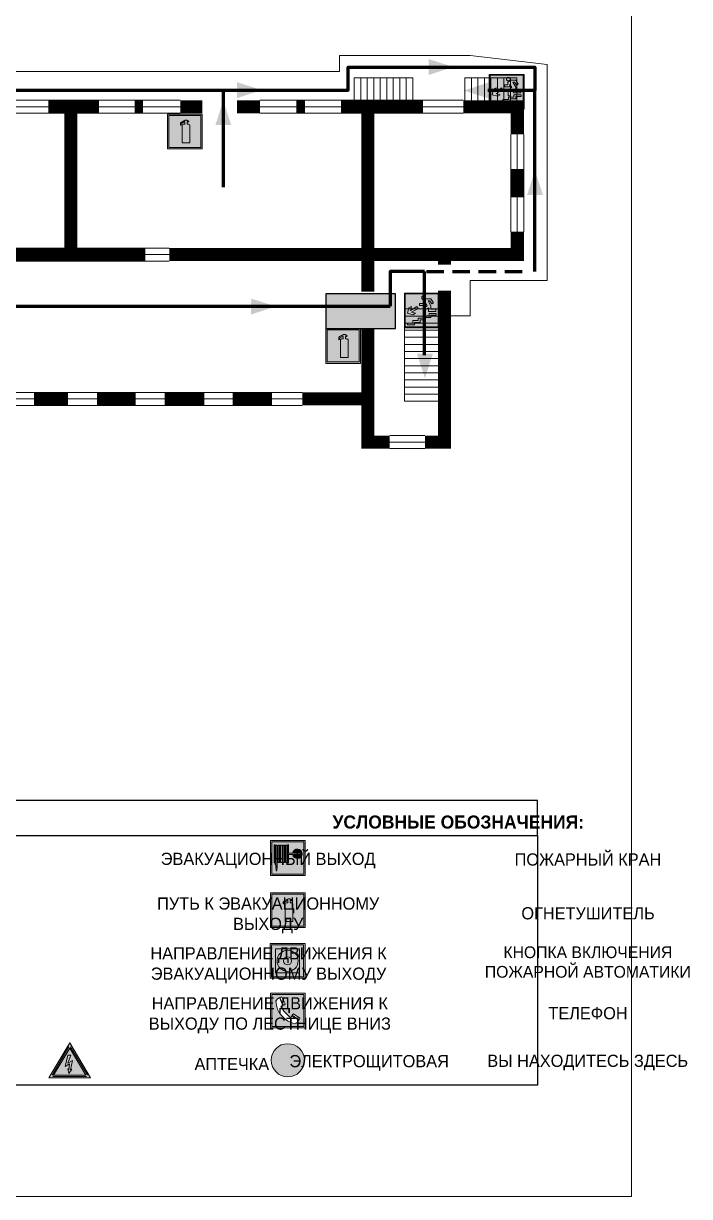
# Model space of a CAD drawing. Header units: millimetres. Extents: x 13810 to 67229, y 12374 to 21950.
# Drawn here: x 33847.7 to 34000.7, y 14545.9 to 14815.5 of the extents above; entities that cross this region are included whole.
import ezdxf

# ---------------------------------------------------------------- set-up
doc = ezdxf.new("R2010")
doc.units = ezdxf.units.MM
doc.linetypes.add('{ Wide Dash }', pattern=[12, 4, -2, 4, -2])
doc.layers.add('План_Штампы', color=7, linetype='Continuous')
doc.styles.add('обычный', font='arial.ttf')

# ---------------------------------------------------------------- blocks, each defined once
blk = doc.blocks.new('A$C3E6D3DDE')
at = {"lineweight": 5}
h = blk.add_hatch(color=40, dxfattribs=at)
h.paths.add_polyline_path([(24.1, 1.45), (16.46, -11.35), (31.74, -11.35)])
h.paths.add_polyline_path([(24.09, -0.46), (30.03, -10.41), (18.14, -10.41)], flags=16)
h.paths.add_polyline_path([(24.54, -3.08), (23.41, -6.02), (25.13, -5.01), (24.33, -8.5), (24.82, -8.27), (23.79, -9.86), (23.4, -8.04), (23.8, -8.43), (24.04, -6.29), (22.39, -7.25), (23.44, -3.08)], flags=0)
h = blk.add_hatch(color=256, dxfattribs=at)
h.paths.add_polyline_path([(24.37, 0.03, 0.567511), (23.82, 0.03), (17.59, -10.4, 0.582454), (17.86, -10.88), (30.32, -10.88, 0.582149), (30.6, -10.4)])
h.paths.add_polyline_path([(24.09, -0.46), (18.14, -10.41), (30.03, -10.41)], flags=16)
h.paths.add_polyline_path([(24.54, -3.08), (23.41, -6.02), (25.13, -5.01), (24.33, -8.5), (24.82, -8.27), (23.79, -9.86), (23.4, -8.04), (23.8, -8.43), (24.04, -6.29), (22.39, -7.25), (23.44, -3.08)], flags=0)
h = blk.add_hatch(color=40, dxfattribs=at)
h.paths.add_polyline_path([(24.09, -0.46), (18.14, -10.41), (30.03, -10.41)])
h.paths.add_polyline_path([(24.82, -8.27), (23.79, -9.86), (23.4, -8.04), (23.8, -8.43), (24.04, -6.29), (22.39, -7.25), (23.44, -3.08), (24.54, -3.08), (23.41, -6.02), (25.13, -5.01), (24.33, -8.5)], flags=16)
at = {"color": 40, "lineweight": 5}
for p, q in [((16.46, -11.35), (24.1, 1.45)), ((24.1, 1.45), (31.74, -11.35))]:
    blk.add_line(p, q, dxfattribs=at)
at = {"lineweight": 5}
for p, q in [((17.59, -10.4), (23.82, 0.03)), ((24.37, 0.03), (30.6, -10.4)), ((18.14, -10.41), (24.09, -0.46)), ((23.44, -3.08), (22.39, -7.25)), ((23.41, -6.02), (24.54, -3.08)), ((24.54, -3.08), (23.44, -3.08)), ((24.09, -0.46), (30.03, -10.41)), ((22.39, -7.25), (24.04, -6.29)), ((23.8, -8.43), (23.4, -8.04)), ((23.4, -8.04), (23.79, -9.86)), ((25.13, -5.01), (23.41, -6.02)), ((23.79, -9.86), (24.82, -8.27)), ((24.04, -6.29), (23.8, -8.43)), ((24.33, -8.5), (25.13, -5.01)), ((24.82, -8.27), (24.33, -8.5)), ((17.86, -10.88), (30.32, -10.88)), ((18.14, -10.41), (30.03, -10.41))]:
    blk.add_line(p, q, dxfattribs=at)
at = {"color": 50, "lineweight": 5}
blk.add_line((31.74, -11.35), (16.46, -11.35), dxfattribs=at)
blk = doc.blocks.new('A$C37112FD5')
at = {"true_color": 0xf5f5ff}
h = blk.add_hatch(color=7, dxfattribs=at)
h.dxf.hatch_style = 1
h.paths.add_polyline_path([(12.8, -7.4), (0, -7.4), (0, -20.2), (12.8, -20.2)])
h.paths.add_polyline_path([(12.29, -7.91), (12.29, -19.69), (0.51, -19.69), (0.51, -7.91)], flags=16)
h.paths.add_polyline_path([(4.98, -9.04, -0.42597), (5.17, -9.22), (5.17, -12.25), (5.17, -15.29, -0.432244), (4.98, -15.47), (4.83, -15.47, -0.42597), (4.64, -15.29), (4.64, -12.25), (4.64, -9.22, -0.432244), (4.83, -9.04)], flags=0)
h.paths.add_polyline_path([(4.28, -9.22), (4.28, -12.25), (4.28, -15.29, -0.432244), (4.09, -15.47), (3.94, -15.47, -0.42597), (3.75, -15.29), (3.75, -12.25), (3.75, -9.22, -0.432244), (3.94, -9.04), (4.09, -9.04, -0.42597)], flags=0)
h.paths.add_polyline_path([(5.72, -9.04), (5.87, -9.04, -0.42597), (6.06, -9.22), (6.06, -12.25), (6.06, -15.29, -0.432244), (5.87, -15.47), (5.72, -15.47, -0.42597), (5.53, -15.29), (5.53, -12.25), (5.53, -9.22, -0.432244)], flags=0)
h.paths.add_polyline_path([(6.42, -8.9), (6.5, -8.9, -0.42597), (6.69, -9.08), (6.69, -12.03), (8.21, -12.03, -15.824349), (8.21, -12.47), (6.69, -12.47), (6.69, -15.42, -0.432244), (6.5, -15.6), (6.42, -15.6)], flags=0)
h.paths.add_polyline_path([(3.39, -9.22), (3.39, -12.25), (3.39, -15.29, -0.432244), (3.2, -15.47), (3.05, -15.47, -0.42597), (2.85, -15.29), (2.85, -12.25), (2.85, -9.22, -0.432244), (3.05, -9.04), (3.2, -9.04, -0.42597)], flags=0)
h.paths.add_polyline_path([(2.5, -9.22), (2.5, -16.71), (1.96, -16.71), (1.96, -9.22, -0.432244), (2.15, -9.04), (2.31, -9.04, -0.42597)], flags=0)
h.paths.add_polyline_path([(1.61, -8.9), (1.61, -15.6), (1.57, -15.6, -0.42597), (1.37, -15.42), (1.37, -12.03), (1.37, -9.09, -0.432244), (1.57, -8.9)], flags=0)
h.paths.add_polyline_path([(9.76, -10.81), (9.76, -12.03), (8.49, -12.03, -0.336371)], flags=0)
h.paths.add_polyline_path([(8.49, -12.47), (9.76, -12.47), (9.76, -13.7, -0.336371)], flags=0)
h.paths.add_polyline_path([(10.11, -10.81, -0.336371), (11.38, -12.03), (10.11, -12.03)], flags=0)
h.paths.add_polyline_path([(10.11, -12.47), (11.38, -12.47, -0.336371), (10.11, -13.7)], flags=0)
h.paths.add_polyline_path([(2.5, -16.84), (2.5, -17.05), (1.97, -17.05), (1.97, -16.84)], flags=0)
h.paths.add_polyline_path([(2.5, -17.24, -0.033778), (2.24, -18.6, -0.033778), (1.97, -17.24)], flags=0)
h = blk.add_hatch(color=242)
h.dxf.hatch_style = 1
h.paths.add_polyline_path([(12.29, -7.91), (0.51, -7.91), (0.51, -19.69), (12.29, -19.69)])
h.paths.add_polyline_path([(6.42, -15.6), (6.42, -8.9), (6.5, -8.9, -0.42597), (6.69, -9.08), (6.69, -12.03), (8.21, -12.03, -15.824349), (8.21, -12.47), (6.69, -12.47), (6.69, -15.42, -0.432244), (6.5, -15.6)], flags=16)
h.paths.add_polyline_path([(5.87, -15.47), (5.72, -15.47, -0.42597), (5.53, -15.29), (5.53, -12.25), (5.53, -9.22, -0.432244), (5.72, -9.04), (5.87, -9.04, -0.42597), (6.06, -9.22), (6.06, -12.25), (6.06, -15.29, -0.432244)], flags=16)
h.paths.add_polyline_path([(4.98, -15.47), (4.83, -15.47, -0.42597), (4.64, -15.29), (4.64, -12.25), (4.64, -9.22, -0.432244), (4.83, -9.04), (4.98, -9.04, -0.42597), (5.17, -9.22), (5.17, -12.25), (5.17, -15.29, -0.432244)], flags=16)
h.paths.add_polyline_path([(4.09, -15.47), (3.94, -15.47, -0.42597), (3.75, -15.29), (3.75, -12.25), (3.75, -9.22, -0.432244), (3.94, -9.04), (4.09, -9.04, -0.42597), (4.28, -9.22), (4.28, -12.25), (4.28, -15.29, -0.432244)], flags=16)
h.paths.add_polyline_path([(3.2, -15.47), (3.05, -15.47, -0.42597), (2.85, -15.29), (2.85, -12.25), (2.85, -9.22, -0.432244), (3.05, -9.04), (3.2, -9.04, -0.42597), (3.39, -9.22), (3.39, -12.25), (3.39, -15.29, -0.432244)], flags=16)
h.paths.add_polyline_path([(2.5, -17.05), (1.97, -17.05), (1.97, -16.84), (2.5, -16.84)], flags=16)
h.paths.add_polyline_path([(2.5, -17.24, -0.033778), (2.24, -18.6, -0.033778), (1.97, -17.24)], flags=16)
h.paths.add_polyline_path([(2.5, -16.71), (1.96, -16.71), (1.96, -9.22, -0.432244), (2.15, -9.04), (2.31, -9.04, -0.42597), (2.5, -9.22)], flags=16)
h.paths.add_polyline_path([(1.61, -15.6), (1.57, -15.6, -0.42597), (1.37, -15.42), (1.37, -12.03), (1.37, -9.09, -0.432244), (1.57, -8.9), (1.61, -8.9)], flags=16)
h.paths.add_polyline_path([(8.49, -12.47), (9.76, -12.47), (9.76, -13.7, -0.336371)], flags=0)
h.paths.add_polyline_path([(10.11, -13.7), (10.11, -12.47), (11.38, -12.47, -0.336371)], flags=0)
h.paths.add_polyline_path([(8.49, -12.03, -0.336371), (9.76, -10.81), (9.76, -12.03)], flags=0)
h.paths.add_polyline_path([(10.11, -12.03), (10.11, -10.81, -0.336371), (11.38, -12.03)], flags=0)
h = blk.add_hatch(color=7, dxfattribs=at)
h.dxf.hatch_style = 1
h.paths.add_polyline_path([(1.61, -8.9), (1.57, -8.9, 0.432244), (1.37, -9.09), (1.37, -12.03), (1.37, -15.42, 0.42597), (1.57, -15.6), (1.61, -15.6)])
h.paths.add_polyline_path([(2.5, -9.22, 0.42597), (2.31, -9.04), (2.15, -9.04, 0.432244), (1.96, -9.22), (1.96, -16.71), (2.5, -16.71)])
h.paths.add_polyline_path([(2.5, -16.84), (1.97, -16.84), (1.97, -17.05), (2.5, -17.05)])
h.paths.add_polyline_path([(2.5, -17.24), (1.97, -17.24, 0.033778), (2.24, -18.6, 0.033778)])
h.paths.add_polyline_path([(3.39, -12.25), (3.39, -9.22, 0.42597), (3.2, -9.04), (3.05, -9.04, 0.432244), (2.85, -9.22), (2.85, -12.25), (2.85, -15.29, 0.42597), (3.05, -15.47), (3.2, -15.47, 0.432244), (3.39, -15.29)])
h.paths.add_polyline_path([(4.28, -12.25), (4.28, -9.22, 0.42597), (4.09, -9.04), (3.94, -9.04, 0.432244), (3.75, -9.22), (3.75, -12.25), (3.75, -15.29, 0.42597), (3.94, -15.47), (4.09, -15.47, 0.432244), (4.28, -15.29)])
h.paths.add_polyline_path([(5.17, -12.25), (5.17, -9.22, 0.42597), (4.98, -9.04), (4.83, -9.04, 0.432244), (4.64, -9.22), (4.64, -12.25), (4.64, -15.29, 0.42597), (4.83, -15.47), (4.98, -15.47, 0.432244), (5.17, -15.29)])
h.paths.add_polyline_path([(6.06, -12.25), (6.06, -9.22, 0.42597), (5.87, -9.04), (5.72, -9.04, 0.432244), (5.53, -9.22), (5.53, -12.25), (5.53, -15.29, 0.42597), (5.72, -15.47), (5.87, -15.47, 0.432244), (6.06, -15.29)])
h.paths.add_polyline_path([(6.69, -12.47), (8.21, -12.47, 15.824349), (8.21, -12.03), (6.69, -12.03), (6.69, -9.08, 0.42597), (6.5, -8.9), (6.42, -8.9), (6.42, -15.6), (6.5, -15.6, 0.432244), (6.69, -15.42)])
h.paths.add_polyline_path([(8.49, -12.47), (9.76, -12.47), (9.76, -13.7, -0.336371)], flags=16)
h.paths.add_polyline_path([(8.49, -12.03, -0.336371), (9.76, -10.81), (9.76, -12.03)], flags=16)
h.paths.add_polyline_path([(10.11, -12.47), (11.38, -12.47, -0.336371), (10.11, -13.7)], flags=16)
h.paths.add_polyline_path([(10.11, -12.03), (10.11, -10.81, -0.336371), (11.38, -12.03)], flags=16)
h = blk.add_hatch(color=242)
h.dxf.hatch_style = 1
h.paths.add_polyline_path([(9.76, -10.81, 0.336371), (8.49, -12.03), (9.76, -12.03)])
h.paths.add_polyline_path([(10.11, -10.81), (10.11, -12.03), (11.38, -12.03, 0.336371)])
h.paths.add_polyline_path([(11.38, -12.47), (10.11, -12.47), (10.11, -13.7, 0.336371)])
h.paths.add_polyline_path([(9.76, -12.47), (8.49, -12.47, 0.336371), (9.76, -13.7)])
at = {"color": 242, "lineweight": 5}
for p, q in [((0, -20.2), (0, -7.4)), ((0, -7.4), (12.8, -7.4)), ((12.8, -20.2), (12.8, -7.4)), ((1.37, -12.03), (1.37, -9.08)), ((1.37, -12.03), (1.37, -15.42)), ((1.57, -8.9), (1.61, -8.9)), ((1.61, -8.9), (1.61, -15.6)), ((1.96, -16.71), (1.96, -9.22)), ((2.15, -9.04), (2.31, -9.04)), ((2.5, -16.71), (2.5, -9.22)), ((2.85, -12.25), (2.85, -9.22)), ((2.85, -12.25), (2.85, -15.29)), ((3.05, -9.04), (3.2, -9.04)), ((3.39, -12.25), (3.39, -9.22)), ((3.39, -12.25), (3.39, -15.29)), ((3.75, -12.25), (3.75, -9.22)), ((3.75, -12.25), (3.75, -15.29)), ((3.94, -9.04), (4.09, -9.04)), ((4.28, -12.25), (4.28, -9.22)), ((4.28, -12.25), (4.28, -15.29)), ((4.64, -12.25), (4.64, -9.22)), ((4.64, -12.25), (4.64, -15.29)), ((4.83, -9.04), (4.98, -9.04)), ((5.17, -12.25), (5.17, -9.22)), ((5.17, -12.25), (5.17, -15.29)), ((5.53, -12.25), (5.53, -9.22)), ((5.53, -12.25), (5.53, -15.29)), ((5.72, -9.04), (5.87, -9.04)), ((6.06, -12.25), (6.06, -9.22)), ((6.06, -12.25), (6.06, -15.29)), ((6.42, -8.9), (6.42, -15.6)), ((6.5, -8.9), (6.42, -8.9)), ((6.69, -12.03), (6.69, -9.08)), ((8.21, -12.03), (6.69, -12.03)), ((8.21, -12.47), (6.69, -12.47)), ((6.69, -12.47), (6.69, -15.42)), ((9.76, -12.03), (8.49, -12.03)), ((9.76, -12.47), (8.49, -12.47)), ((9.76, -10.81), (9.76, -12.03)), ((9.76, -12.47), (9.76, -13.7)), ((10.11, -10.81), (10.11, -12.03)), ((11.38, -12.03), (10.11, -12.03)), ((11.38, -12.47), (10.11, -12.47)), ((10.11, -12.47), (10.11, -13.7)), ((1.57, -15.6), (1.61, -15.6)), ((1.96, -16.71), (2.5, -16.71)), ((1.97, -16.84), (2.5, -16.84)), ((1.97, -17.05), (1.97, -16.84)), ((2.5, -17.05), (1.97, -17.05)), ((1.97, -17.24), (2.5, -17.24)), ((2.5, -16.84), (2.5, -17.05)), ((3.05, -15.47), (3.2, -15.47)), ((3.94, -15.47), (4.09, -15.47)), ((4.83, -15.47), (4.98, -15.47)), ((5.72, -15.47), (5.87, -15.47)), ((6.42, -15.6), (6.5, -15.6)), ((0, -20.2), (12.8, -20.2))]:
    blk.add_line(p, q, dxfattribs=at)
blk.add_lwpolyline([(0.51, -7.91), (12.29, -7.91), (12.29, -19.69), (0.51, -19.69)], close=True, dxfattribs=at)
for centre, radius, start, end in [((1.56, -9.09), 0.182, 87.1027, 180.6071), ((2.15, -9.22), 0.182, 87.1027, 180.6071), ((2.32, -9.22), 0.182, 359.3929, 92.8973), ((3.04, -9.22), 0.182, 87.1027, 180.6071), ((3.21, -9.22), 0.182, 359.3929, 92.8973), ((3.93, -9.22), 0.182, 87.1027, 180.6071), ((4.1, -9.22), 0.182, 359.3929, 92.8973), ((4.82, -9.22), 0.182, 87.1027, 180.6071), ((4.99, -9.22), 0.182, 359.3929, 92.8973), ((5.71, -9.22), 0.182, 87.1027, 180.6071), ((5.88, -9.22), 0.182, 359.3929, 92.8973), ((6.51, -9.09), 0.182, 359.3929, 92.8973), ((9.93, -12.25), 1.74, 187.2319, 172.7681), ((9.93, -12.25), 1.46, 96.9927, 171.3585), ((9.93, -12.25), 1.46, 188.6415, 263.0073), ((9.93, -12.25), 1.46, 8.6415, 83.0073), ((9.93, -12.25), 1.46, 276.9927, 351.3585), ((1.56, -15.42), 0.182, 179.3929, 272.8973), ((12.17, -15.98), 10.27, 187.041, 194.7793), ((-7.7, -15.98), 10.27, 345.2207, 352.959), ((3.04, -15.29), 0.182, 179.3929, 272.8973), ((3.21, -15.29), 0.182, 267.1027, 0.6071), ((3.93, -15.29), 0.182, 179.3929, 272.8973), ((4.1, -15.29), 0.182, 267.1027, 0.6071), ((4.82, -15.29), 0.182, 179.3929, 272.8973), ((4.99, -15.29), 0.182, 267.1027, 0.6071), ((5.71, -15.29), 0.182, 179.3929, 272.8973), ((5.88, -15.29), 0.182, 267.1027, 0.6071), ((6.51, -15.42), 0.182, 267.1027, 0.6071)]:
    blk.add_arc(centre, radius, start, end, dxfattribs=at)
blk = doc.blocks.new('A$C7B8C2D5B')
at = {"lineweight": 0}
h = blk.add_hatch(color=5, dxfattribs=at)
h.dxf.hatch_style = 1
h.paths.add_polyline_path([(1.4, -3.02, 1), (-2.11, -3.02, 1)])
at = {"color": 5, "lineweight": 0}
blk.add_circle((-0.36, -3.02), 1.75, dxfattribs=at)
blk = doc.blocks.new('A$C456E1F9C')
at = {"lineweight": 5}
h = blk.add_hatch(color=242, dxfattribs=at)
h.paths.add_polyline_path([(0.51, -1.47), (0.51, -13.26), (12.29, -13.26), (12.29, -1.47)])
h.paths.add_polyline_path([(5.42, -4.95, -0.254479), (4.78, -5.4), (3.52, -2.53, -0.209735), (4.23, -2.4)], flags=16)
h.paths.add_polyline_path([(8.53, -8.6), (10.87, -10.17), (10.54, -10.76), (8.03, -9.13, -0.192251)], flags=16)
h.paths.add_polyline_path([(4.61, -5.49, 0.005518), (3.87, -5.72, 0.128647), (7.49, -10.01, 0.00809), (7.83, -9.33), (10.47, -10.97, -0.16736), (8.99, -12.25, -0.327862), (1.95, -3.95, -0.166952), (3.36, -2.62)], flags=16)
at = {"color": 242, "lineweight": 5}
for p, q in [((0, -13.77), (0, -0.97)), ((12.8, -0.97), (0, -0.97)), ((4.61, -5.49), (3.36, -2.62)), ((3.52, -2.53), (4.78, -5.4)), ((4.23, -2.4), (5.42, -4.95)), ((12.8, -13.77), (12.8, -0.97)), ((10.81, -10.12), (8.53, -8.6)), ((7.83, -9.33), (10.47, -10.97)), ((8.03, -9.13), (10.54, -10.76)), ((10.54, -10.76), (10.8, -10.3)), ((10.8, -10.3), (10.81, -10.12)), ((0, -13.77), (12.8, -13.77))]:
    blk.add_line(p, q, dxfattribs=at)
blk.add_lwpolyline([(0.51, -1.47), (12.29, -1.47), (12.29, -13.26), (0.51, -13.26)], close=True, dxfattribs=at)
for centre, radius, start, end in [((4.59, -5.34), 2.99, 114.2845, 152.1974), ((11.12, -3.31), 9.19, 183.9915, 256.6009), ((4.02, -3.27), 0.891, 76.3284, 123.7092), ((14.98, -39.1), 35.17, 107.1487, 108.4135), ((13.86, -0.94), 11.08, 205.5536, 234.8762), ((4.68, -4.59), 0.824, 276.9621, 334.0723), ((8.94, -9.5), 0.989, 114.4092, 157.9388), ((-13.31, 0.8), 23.44, 332.5487, 334.4027), ((7.87, -9.46), 3, 291.9291, 329.9329)]:
    blk.add_arc(centre, radius, start, end, dxfattribs=at)
blk = doc.blocks.new('A$C54414219')
at = {"true_color": 0xffffff}
h = blk.add_hatch(color=7, dxfattribs=at)
h.paths.add_polyline_path([(2.39, -9.45), (2.39, -18.3), (11.23, -18.3), (11.23, -9.45)], flags=0)
h.paths.add_polyline_path([(10.71, -13.87, -1), (2.92, -13.87, -1)], flags=0)
h.paths.add_polyline_path([(8.3, -13.87, -1), (5.33, -13.87, -1)], flags=0)
h.paths.add_polyline_path([(0.41, -7.47), (0.41, -20.27), (13.21, -20.27), (13.21, -7.47)])
h.paths.add_polyline_path([(0.92, -19.77), (12.71, -19.77), (12.71, -7.98), (0.92, -7.98)], flags=16)
h.paths.add_polyline_path([(11.23, -9.45), (11.23, -18.3), (2.39, -18.3), (2.39, -9.45)], flags=0)
at = {"lineweight": 5}
h = blk.add_hatch(color=242, dxfattribs=at)
h.paths.add_polyline_path([(12.71, -7.98), (0.92, -7.98), (0.92, -19.77), (12.71, -19.77)])
h.paths.add_polyline_path([(11.23, -18.3), (2.39, -18.3), (2.39, -9.45), (11.23, -9.45)], flags=16)
h.paths.add_polyline_path([(10.71, -13.87, -1), (2.92, -13.87, -1)], flags=0)
h.paths.add_polyline_path([(8.3, -13.87, -1), (5.33, -13.87, -1)], flags=0)
at = {"true_color": 0xffffff}
h = blk.add_hatch(color=7, dxfattribs=at)
h.paths.add_polyline_path([(2.39, -9.45), (2.39, -18.3), (11.23, -18.3), (11.23, -9.45)])
h.paths.add_polyline_path([(10.71, -13.87, -1), (2.92, -13.87, -1)], flags=16)
h.paths.add_polyline_path([(8.3, -13.87, -1), (5.33, -13.87, -1)], flags=0)
at = {"lineweight": 5}
h = blk.add_hatch(color=242, dxfattribs=at)
h.paths.add_polyline_path([(2.92, -13.87, 1), (10.71, -13.87, 1)])
h.paths.add_polyline_path([(8.3, -13.87, -1), (5.33, -13.87, -1)], flags=16)
at = {"color": 242, "lineweight": 5}
for p, q in [((0.41, -20.27), (0.41, -7.47)), ((0.41, -7.47), (13.21, -7.47)), ((0.41, -7.47), (13.21, -7.47)), ((13.21, -20.27), (13.21, -7.47)), ((0.41, -20.27), (13.21, -20.27))]:
    blk.add_line(p, q, dxfattribs=at)
for points in [[(0.92, -7.98), (12.71, -7.98), (12.71, -19.77), (0.92, -19.77)], [(2.39, -9.45), (11.23, -9.45), (11.23, -18.3), (2.39, -18.3)]]:
    blk.add_lwpolyline(points, close=True, dxfattribs=at)
for radius in [3.89, 1.49]:
    blk.add_circle((6.81, -13.87), radius, dxfattribs=at)
blk = doc.blocks.new('A$C3AD82952')
at = {"true_color": 0xf5f5ff}
h = blk.add_hatch(color=7, dxfattribs=at)
h.dxf.hatch_style = 1
h.paths.add_polyline_path([(8.21, 8.73, 0.414214), (7.89, 9.05), (7.22, 9.05), (7.22, 9.92), (7.59, 9.92, 1), (7.57, 10.36), (7.22, 10.36), (7.22, 10.6), (6.43, 10.6), (6.43, 10.36), (6.01, 10.36), (4.74, 9.59), (4.74, 8.69), (4.98, 8.73), (4.98, 9.26), (6.12, 9.91), (6.43, 9.91), (6.43, 9.05), (5.76, 9.05, 0.414214), (5.44, 8.73), (5.44, 2.2), (8.21, 2.2)], flags=0)
h.paths.add_polyline_path([(12.8, 12.8), (0, 12.8), (0, 0), (12.8, 0)])
h.paths.add_polyline_path([(0.51, 12.29), (12.29, 12.29), (12.29, 0.51), (0.51, 0.51)], flags=16)
h.paths.add_polyline_path([(4.74, 9.59), (6.01, 10.36), (6.43, 10.36), (6.43, 10.6), (7.22, 10.6), (7.22, 10.36), (7.59, 10.36, -0.94586), (7.59, 9.92), (7.22, 9.92), (7.22, 9.05), (7.89, 9.05, -0.414214), (8.21, 8.73), (8.21, 2.2), (5.44, 2.2), (5.44, 8.73, -0.414214), (5.76, 9.05), (6.43, 9.05), (6.43, 9.91), (6.12, 9.91), (4.98, 9.26), (4.98, 8.73), (4.74, 8.69)], flags=0)
h = blk.add_hatch(color=242)
h.dxf.hatch_style = 1
h.paths.add_polyline_path([(12.29, 12.29), (0.51, 12.29), (0.51, 0.51), (12.29, 0.51)])
h.paths.add_polyline_path([(4.74, 8.69), (4.74, 9.59), (6.01, 10.36), (6.43, 10.36), (6.43, 10.6), (7.22, 10.6), (7.22, 10.36), (7.59, 10.36, -0.94586), (7.59, 9.92), (7.22, 9.92), (7.22, 9.05), (7.89, 9.05, -0.414214), (8.21, 8.73), (8.21, 2.2), (5.44, 2.2), (5.44, 8.73, -0.414214), (5.76, 9.05), (6.43, 9.05), (6.43, 9.91), (6.12, 9.91), (4.98, 9.26), (4.98, 8.73)], flags=16)
h = blk.add_hatch(color=7, dxfattribs=at)
h.dxf.hatch_style = 1
h.paths.add_polyline_path([(8.21, 8.73, 0.414214), (7.89, 9.05), (7.22, 9.05), (7.22, 9.92), (7.59, 9.92, 1), (7.57, 10.36), (7.22, 10.36), (7.22, 10.6), (6.43, 10.6), (6.43, 10.36), (6.01, 10.36), (4.74, 9.59), (4.74, 8.69), (4.98, 8.73), (4.98, 9.26), (6.12, 9.91), (6.43, 9.91), (6.43, 9.05), (5.76, 9.05, 0.414214), (5.44, 8.73), (5.44, 2.2), (8.21, 2.2)])
at = {"color": 242, "lineweight": 5}
for p, q in [((0, 0), (0, 12.8)), ((0, 12.8), (12.8, 12.8)), ((6.01, 10.36), (4.74, 9.59)), ((4.74, 9.59), (4.74, 8.69)), ((4.74, 8.69), (4.98, 8.73)), ((4.98, 9.26), (6.12, 9.91)), ((4.98, 8.73), (4.98, 9.26)), ((5.44, 2.2), (5.44, 8.73)), ((5.76, 9.05), (6.43, 9.05)), ((6.01, 10.36), (6.43, 10.36)), ((6.12, 9.91), (6.43, 9.91)), ((7.22, 10.6), (6.43, 10.6)), ((6.43, 10.6), (6.43, 10.36)), ((6.43, 9.91), (6.43, 9.05)), ((7.22, 10.36), (7.22, 10.6)), ((7.59, 10.36), (7.22, 10.36)), ((7.22, 9.05), (7.22, 9.92)), ((7.59, 9.92), (7.22, 9.92)), ((7.89, 9.05), (7.22, 9.05)), ((8.21, 2.2), (8.21, 8.73)), ((12.8, 0), (12.8, 12.8)), ((0, 0), (12.8, 0)), ((5.44, 2.2), (8.21, 2.2))]:
    blk.add_line(p, q, dxfattribs=at)
blk.add_lwpolyline([(0.51, 12.29), (12.29, 12.29), (12.29, 0.51), (0.51, 0.51)], close=True, dxfattribs=at)
for centre, radius, start, end in [((5.76, 8.73), 0.32, 90, 180), ((7.58, 10.14), 0.223, 273.1875, 86.8125), ((7.89, 8.73), 0.32, 0, 90)]:
    blk.add_arc(centre, radius, start, end, dxfattribs=at)
blk = doc.blocks.new('вниз 3')
at = {"lineweight": 0, "true_color": 0xffffff}
h = blk.add_hatch(color=7, dxfattribs=at)
h.dxf.hatch_style = 1
h.paths.add_polyline_path([(40997.5, -4475.69), (40997.25, -4475.28), (40995.76, -4476.15), (40995.97, -4475.23), (40995.39, -4475.56), (40995.05, -4476.83), (40996.33, -4477.17), (40996.91, -4476.83), (40996, -4476.55)], flags=0)
h.paths.add_polyline_path([(40999.81, -4473.95), (41000.22, -4473.95), (41000.64, -4474.67), (41001.03, -4474.43), (41000.46, -4473.49), (41000.42, -4473.49), (40999.43, -4473.49), (40998.68, -4473.92), (40998.68, -4474.57), (40997.88, -4474.57), (40997.88, -4475), (40999.14, -4475), (40999.14, -4474.43), (40999.14, -4474.38), (40999.59, -4475.15), (40998.72, -4475.67), (40998.72, -4477.06), (40999.24, -4477.06), (40999.24, -4475.96), (40999.95, -4475.56), (40999.95, -4476.43), (41001.61, -4476.43), (41001.61, -4475.88), (41000.47, -4475.88), (41000.47, -4475.12)], flags=0)
h.paths.add_polyline_path([(40999.2, -4473.24, 1), (40998.35, -4473.24, 1)], flags=0)
h.paths.add_polyline_path([(41000.46, -4477.26), (41001.69, -4477.26), (41001.69, -4476.84), (41000.03, -4476.84), (41000.03, -4477.39), (40998.78, -4477.39), (40998.78, -4477.95), (40997.53, -4477.95), (40997.53, -4478.5), (40996.29, -4478.5), (40996.29, -4479.06), (40995.05, -4479.06), (40995.05, -4479.48), (40995.29, -4479.48), (40996.72, -4479.48), (40996.72, -4478.92), (40997.97, -4478.92), (40997.97, -4478.36), (40999.2, -4478.36), (40999.2, -4477.81), (41000.46, -4477.81)], flags=0)
h.paths.add_polyline_path([(41002.37, -4472.17), (40994.37, -4472.17), (40994.37, -4480.17), (41002.37, -4480.17)])
h.paths.add_polyline_path([(41002.16, -4479.96), (40994.57, -4479.96), (40994.57, -4472.37), (41002.16, -4472.37)], flags=16)
h.paths.add_polyline_path([(41001.61, -4475.88), (41001.61, -4476.43), (40999.95, -4476.43), (40999.95, -4475.56), (40999.24, -4475.96), (40999.24, -4477.06), (40998.72, -4477.06), (40998.72, -4475.67), (40999.59, -4475.15), (40999.14, -4474.38), (40999.14, -4474.43), (40999.14, -4475), (40997.88, -4475), (40997.88, -4474.57), (40998.68, -4474.57), (40998.68, -4473.92), (40999.43, -4473.49), (41000.42, -4473.49), (41000.46, -4473.49), (41001.03, -4474.43), (41000.64, -4474.67), (41000.22, -4473.95), (40999.81, -4473.95), (41000.47, -4475.12), (41000.47, -4475.88)], flags=0)
h.paths.add_polyline_path([(41001.69, -4476.84), (41001.69, -4477.26), (41000.46, -4477.26), (41000.46, -4477.81), (40999.2, -4477.81), (40999.2, -4478.36), (40997.97, -4478.36), (40997.97, -4478.92), (40996.72, -4478.92), (40996.72, -4479.48), (40995.05, -4479.48), (40995.05, -4479.06), (40996.29, -4479.06), (40996.29, -4478.5), (40997.53, -4478.5), (40997.53, -4477.95), (40998.78, -4477.95), (40998.78, -4477.39), (41000.03, -4477.39), (41000.03, -4476.84)], flags=0)
h.paths.add_polyline_path([(40998.35, -4473.24, -1), (40999.2, -4473.24, -1)], flags=0)
h.paths.add_polyline_path([(40997.5, -4475.69), (40996, -4476.55), (40996.91, -4476.83), (40996.33, -4477.17), (40995.05, -4476.83), (40995.39, -4475.56), (40995.97, -4475.23), (40995.76, -4476.15), (40997.25, -4475.28)], flags=0)
at = {"lineweight": 0}
h = blk.add_hatch(color=126, dxfattribs=at)
h.dxf.hatch_style = 1
h.paths.add_polyline_path([(41002.16, -4472.37), (40994.57, -4472.37), (40994.57, -4479.96), (41002.16, -4479.96)])
h.paths.add_polyline_path([(40995.97, -4475.23), (40995.76, -4476.15), (40997.25, -4475.28), (40997.5, -4475.69), (40996, -4476.55), (40996.91, -4476.83), (40996.33, -4477.17), (40995.05, -4476.83), (40995.39, -4475.56)], flags=16)
h.paths.add_polyline_path([(40997.88, -4474.57), (40998.68, -4474.57), (40998.68, -4473.92), (40999.43, -4473.49), (41000.42, -4473.49), (41000.46, -4473.49), (41001.03, -4474.43), (41000.64, -4474.67), (41000.22, -4473.95), (40999.81, -4473.95), (41000.47, -4475.12), (41000.47, -4475.88), (41001.61, -4475.88), (41001.61, -4476.43), (40999.95, -4476.43), (40999.95, -4475.56), (40999.24, -4475.96), (40999.24, -4477.06), (40998.72, -4477.06), (40998.72, -4475.67), (40999.59, -4475.15), (40999.14, -4474.38), (40999.14, -4474.43), (40999.14, -4475), (40997.88, -4475)], flags=16)
h.paths.add_polyline_path([(40998.35, -4473.24, -1), (40999.2, -4473.24, -1)], flags=16)
h.paths.add_polyline_path([(40997.53, -4477.95), (40998.78, -4477.95), (40998.78, -4477.39), (41000.03, -4477.39), (41000.03, -4476.84), (41001.69, -4476.84), (41001.69, -4477.26), (41000.46, -4477.26), (41000.46, -4477.81), (40999.2, -4477.81), (40999.2, -4478.36), (40997.97, -4478.36), (40997.97, -4478.92), (40996.72, -4478.92), (40996.72, -4479.48), (40995.05, -4479.48), (40995.05, -4479.06), (40996.29, -4479.06), (40996.29, -4478.5), (40997.53, -4478.5)], flags=16)
at = {"lineweight": 0, "true_color": 0xffffff}
h = blk.add_hatch(color=7, dxfattribs=at)
h.dxf.hatch_style = 1
h.paths.add_polyline_path([(40999.2, -4473.24, 1), (40998.35, -4473.24, 1)])
h.paths.add_polyline_path([(40999.81, -4473.95), (41000.22, -4473.95), (41000.64, -4474.67), (41001.03, -4474.43), (41000.46, -4473.49), (41000.42, -4473.49), (40999.43, -4473.49), (40998.68, -4473.92), (40998.68, -4474.57), (40997.88, -4474.57), (40997.88, -4475), (40999.14, -4475), (40999.14, -4474.43), (40999.14, -4474.38), (40999.59, -4475.15), (40998.72, -4475.67), (40998.72, -4477.06), (40999.24, -4477.06), (40999.24, -4475.96), (40999.95, -4475.56), (40999.95, -4476.43), (41001.61, -4476.43), (41001.61, -4475.88), (41000.47, -4475.88), (41000.47, -4475.12)])
h.paths.add_polyline_path([(40999.2, -4477.81), (41000.46, -4477.81), (41000.46, -4477.26), (41001.69, -4477.26), (41001.69, -4476.84), (41000.03, -4476.84), (41000.03, -4477.39), (40998.78, -4477.39), (40998.78, -4477.95), (40997.53, -4477.95), (40997.53, -4478.5), (40996.29, -4478.5), (40996.29, -4479.06), (40995.05, -4479.06), (40995.05, -4479.48), (40995.29, -4479.48), (40996.72, -4479.48), (40996.72, -4478.92), (40997.97, -4478.92), (40997.97, -4478.36), (40999.2, -4478.36)])
h.paths.add_polyline_path([(40997.5, -4475.69), (40997.25, -4475.28), (40995.76, -4476.15), (40995.97, -4475.23), (40995.39, -4475.56), (40995.05, -4476.83), (40996.33, -4477.17), (40996.91, -4476.83), (40996, -4476.55)])
at = {"color": 126, "lineweight": 0}
for points in [[(40994.37, -4472.17), (41002.37, -4472.17), (41002.37, -4480.17), (40994.37, -4480.17)], [(40994.57, -4472.37), (41002.16, -4472.37), (41002.16, -4479.96), (40994.57, -4479.96)]]:
    blk.add_lwpolyline(points, close=True, dxfattribs=at)
for points in [[(40995.05, -4476.83), (40995.39, -4475.56), (40995.97, -4475.23), (40995.76, -4476.15), (40997.25, -4475.28), (40997.5, -4475.69), (40996, -4476.55), (40996.91, -4476.83), (40996.33, -4477.17), (40995.05, -4476.83)], [(40999.14, -4474.43), (40999.14, -4475), (40997.88, -4475), (40997.88, -4474.57), (40998.68, -4474.57), (40998.68, -4473.92), (40999.43, -4473.49), (41000.42, -4473.49), (41000.46, -4473.49), (41001.03, -4474.43), (41000.64, -4474.67), (41000.22, -4473.95), (40999.81, -4473.95), (41000.47, -4475.12), (41000.47, -4475.88), (41001.61, -4475.88), (41001.61, -4476.43), (40999.95, -4476.43), (40999.95, -4475.56), (40999.24, -4475.96), (40999.24, -4477.06), (40998.72, -4477.06), (40998.72, -4475.67), (40999.59, -4475.15), (40999.14, -4474.38), (40999.14, -4474.43)], [(40995.29, -4479.48), (40995.05, -4479.48), (40995.05, -4479.06), (40996.29, -4479.06), (40996.29, -4478.5), (40997.53, -4478.5), (40997.53, -4477.95), (40998.78, -4477.95), (40998.78, -4477.39), (41000.03, -4477.39), (41000.03, -4476.84), (41001.69, -4476.84), (41001.69, -4477.26), (41000.46, -4477.26), (41000.46, -4477.81), (40999.2, -4477.81), (40999.2, -4478.36), (40997.97, -4478.36), (40997.97, -4478.92), (40996.72, -4478.92), (40996.72, -4479.48), (40995.05, -4479.48)]]:
    blk.add_lwpolyline(points, dxfattribs=at)
blk.add_circle((40998.77, -4473.24), 0.426, dxfattribs=at)
blk = doc.blocks.new('A$C7B4425F7')
at = {"true_color": 0xffffff}
blk.add_hatch(color=7, dxfattribs=at).paths.add_polyline_path([(0, 0), (-16, 0), (-16, -8), (0, -8)])
h = blk.add_hatch(color=126)
h.paths.add_polyline_path([(-0.2, -0.2), (-15.8, -0.2), (-15.8, -7.8), (-0.2, -7.8)])
h.paths.add_polyline_path([(-11.76, -2.03), (-11.76, -3.66), (-11.17, -3.66, -0.568275), (-11.17, -6.18), (-12.58, -6.18), (-12.58, -2.03)], flags=16)
h.paths.add_polyline_path([(-13.33, -4.12, -0.495768), (-13.59, -6.18), (-15.03, -6.18), (-15.03, -2.03), (-13.59, -2.03, -0.487973)], flags=16)
h.paths.add_polyline_path([(-10.25, -2.03), (-9.48, -2.03), (-9.48, -6.18), (-10.25, -6.18)], flags=16)
h.paths.add_polyline_path([(-13.84, -3.69), (-14.24, -3.69), (-14.24, -3.03), (-13.9, -3.03, -0.692621)], flags=0)
h.paths.add_polyline_path([(-9.15, -2.03), (-8.4, -2.03), (-8.04, -3.07), (-7.68, -2.03), (-6.93, -2.03), (-7.64, -4.1), (-6.93, -6.18), (-7.68, -6.18), (-8.04, -5.14), (-8.4, -6.18), (-9.15, -6.18), (-8.44, -4.1)], flags=16)
h.paths.add_polyline_path([(-11.76, -4.46), (-11.42, -4.46, -0.692621), (-11.36, -5.12), (-11.76, -5.12)], flags=0)
h.paths.add_polyline_path([(-13.9, -5.2), (-14.24, -5.2), (-14.24, -4.55), (-13.84, -4.55, -0.708038)], flags=0)
edge = h.paths.add_edge_path(flags=16)
edge.add_ellipse((-5.51, -4.08), major_axis=(0, 2.05), ratio=0.586184, start_angle=0, end_angle=360)
edge = h.paths.add_edge_path(flags=0)
edge.add_ellipse((-5.51, -4.08), major_axis=(0, 1.14), ratio=0.454828, start_angle=0, end_angle=360)
h.paths.add_polyline_path([(-4.13, -4.96, 0.377264), (-3.48, -4.52, 0.0555), (-3.16, -2.03), (-1.66, -2.03), (-1.66, -4.96), (-0.96, -4.96), (-0.96, -7.01), (-1.75, -7.01), (-1.75, -6.18), (-3.3, -6.18), (-3.3, -7.02), (-4.13, -7.02)], flags=16)
h.paths.add_polyline_path([(-2.73, -2.91), (-2.28, -2.91), (-2.28, -4.96), (-3.05, -4.96, 0.079136)], flags=0)
at = {"color": 126}
blk.add_lwpolyline([(-16, -8), (0, -8), (0, 0), (-16, 0)], close=True, dxfattribs=at)

msp = doc.modelspace()

# ---------------------------------------------------------------- linework, layer by layer
at = {"color": 126, "lineweight": 0, "true_color": 0x008754}
msp.add_lwpolyline([(33387.42, 14940.9), (33987.42, 14940.9), (33987.42, 14545.9), (33387.42, 14545.9)], close=True, dxfattribs=at)
msp.add_lwpolyline([(33387.42, 14940.9), (33987.42, 14940.9), (33987.42, 14545.9), (33387.42, 14545.9)], close=True, dxfattribs=at)
msp.add_lwpolyline([(33387.42, 14940.9), (33987.42, 14940.9), (33987.42, 14545.9), (33387.42, 14545.9)], close=True, dxfattribs=at)
msp.add_lwpolyline([(33387.42, 14940.9), (33987.42, 14940.9), (33987.42, 14545.9), (33387.42, 14545.9)], close=True, dxfattribs=at)
at = {"lineweight": 0}
for points in [[(33539.73, 14802.4), (33548.58, 14802.4), (33548.58, 14804.45), (33920.33, 14804.45), (33920.33, 14808.13), (33950.34, 14808.13), (33968.03, 14806.05), (33968.03, 14756.42), (33950.35, 14756.42), (33950.35, 14748.29), (33944.44, 14748.29)], [(33923.74, 14797.86), (33923.74, 14803.02)], [(33923.74, 14803.02), (33937.18, 14803.02)], [(33925.23, 14797.86), (33925.23, 14803.02)], [(33925.23, 14797.86), (33925.23, 14803.02)], [(33926.72, 14797.86), (33926.72, 14803.02)], [(33926.72, 14797.86), (33926.72, 14803.02)], [(33928.22, 14797.86), (33928.22, 14803.02)], [(33928.22, 14797.86), (33928.22, 14803.02)], [(33929.71, 14797.86), (33929.71, 14803.02)], [(33929.71, 14797.86), (33929.71, 14803.02)], [(33931.21, 14797.86), (33931.21, 14803.02)], [(33931.21, 14797.86), (33931.21, 14803.02)], [(33932.7, 14797.86), (33932.7, 14803.02)], [(33932.7, 14797.86), (33932.7, 14803.02)], [(33934.2, 14797.86), (33934.2, 14803.02)], [(33934.2, 14797.86), (33934.2, 14803.02)], [(33935.69, 14797.86), (33935.69, 14803.02)], [(33935.69, 14797.86), (33935.69, 14803.02)], [(33937.18, 14797.86), (33937.18, 14803.02)], [(33949.15, 14797.86), (33949.15, 14803.02)], [(33949.15, 14797.86), (33949.15, 14803.02)], [(33949.15, 14803.02), (33961.11, 14803.02)], [(33950.65, 14797.86), (33950.65, 14803.02)], [(33950.65, 14797.86), (33950.65, 14803.02)], [(33952.14, 14797.86), (33952.14, 14803.02)], [(33952.14, 14797.86), (33952.14, 14803.02)], [(33952.14, 14797.86), (33952.14, 14803.02)], [(33952.14, 14797.86), (33952.14, 14803.02)], [(33953.63, 14797.86), (33953.63, 14803.02)], [(33953.63, 14797.86), (33953.63, 14803.02)], [(33953.63, 14797.86), (33953.63, 14803.02)], [(33953.63, 14797.86), (33953.63, 14803.02)], [(33955.13, 14797.86), (33955.13, 14803.02)], [(33955.13, 14797.86), (33955.13, 14803.02)], [(33955.13, 14797.86), (33955.13, 14803.02)], [(33955.13, 14797.86), (33955.13, 14803.02)], [(33956.62, 14797.86), (33956.62, 14803.02)], [(33956.62, 14797.86), (33956.62, 14803.02)], [(33956.62, 14797.86), (33956.62, 14803.02)], [(33956.62, 14797.86), (33956.62, 14803.02)], [(33958.12, 14797.86), (33958.12, 14803.02)], [(33958.12, 14797.86), (33958.12, 14803.02)], [(33958.12, 14797.86), (33958.12, 14803.02)], [(33959.61, 14797.86), (33959.61, 14803.02)], [(33959.61, 14797.86), (33959.61, 14803.02)], [(33961.11, 14797.86), (33961.11, 14803.02)], [(33834.96, 14797.86), (33883.75, 14797.86)], [(33834.96, 14796.36), (33883.75, 14796.36)], [(33902.05, 14797.86), (33948.75, 14797.86)], [(33902.05, 14796.36), (33948.75, 14796.36)], [(33834.96, 14794.86), (33883.75, 14794.86)], [(33902.05, 14794.86), (33948.75, 14794.86)], [(33959.68, 14767.63), (33959.68, 14790.02)], [(33961.18, 14767.63), (33961.18, 14790.02)], [(33962.68, 14767.63), (33962.68, 14790.02)], [(33604.8, 14763.89), (33881.24, 14763.89)], [(33604.8, 14762.39), (33881.24, 14762.39)], [(33604.8, 14760.89), (33881.24, 14760.89)], [(33935.29, 14749.91), (33944.44, 14749.91)], [(33935.29, 14749.91), (33935.29, 14728.67)], [(33935.29, 14748.27), (33944.44, 14748.27)], [(33935.29, 14748.27), (33944.44, 14748.27)], [(33935.29, 14746.64), (33944.44, 14746.64)], [(33935.29, 14746.64), (33944.44, 14746.64)], [(33935.29, 14745), (33944.44, 14745)], [(33935.29, 14745), (33944.44, 14745)], [(33935.29, 14743.37), (33944.44, 14743.37)], [(33935.29, 14743.37), (33944.44, 14743.37)], [(33935.29, 14741.74), (33944.44, 14741.74)], [(33935.29, 14741.74), (33944.44, 14741.74)], [(33935.29, 14740.1), (33944.44, 14740.1)], [(33935.29, 14740.1), (33944.44, 14740.1)], [(33935.29, 14738.47), (33944.44, 14738.47)], [(33935.29, 14738.47), (33944.44, 14738.47)], [(33935.29, 14736.84), (33944.44, 14736.84)], [(33935.29, 14736.84), (33944.44, 14736.84)], [(33935.29, 14735.2), (33944.44, 14735.2)], [(33935.29, 14735.2), (33944.44, 14735.2)], [(33935.29, 14733.57), (33944.44, 14733.57)], [(33935.29, 14733.57), (33944.44, 14733.57)], [(33935.29, 14731.94), (33944.44, 14731.94)], [(33935.29, 14731.94), (33944.44, 14731.94)], [(33777.83, 14730.71), (33911.77, 14730.71)], [(33777.83, 14729.21), (33911.77, 14729.21)], [(33935.29, 14730.3), (33944.44, 14730.3)], [(33935.29, 14730.3), (33944.44, 14730.3)], [(33777.83, 14727.71), (33911.77, 14727.71)], [(33935.29, 14728.67), (33944.44, 14728.67)], [(33931.9, 14720.79), (33939.97, 14720.79)], [(33931.9, 14719.29), (33939.97, 14719.29)], [(33931.9, 14717.79), (33939.97, 14717.79)]]:
    msp.add_lwpolyline(points, dxfattribs=at)
at = {"color": 126, "lineweight": 100, "true_color": 0x008754}
for points in [[(33551.81, 14755.93), (33551.81, 14743.55), (33551.81, 14800.21), (33922.32, 14800.21), (33922.32, 14805.44), (33965.23, 14805.44), (33965.23, 14800.13)], [(33893.65, 14800.21), (33893.65, 14777.88)], [(33965.23, 14758.46), (33965.23, 14800.13), (33954.38, 14800.13)], [(33939.83, 14758.46), (33932.01, 14758.46), (33932.01, 14750.5)], [(33939.83, 14739.26), (33939.83, 14758.46)], [(33736.24, 14750.5), (33932.01, 14750.5)]]:
    msp.add_lwpolyline(points, dxfattribs=at)
at = {"lineweight": 0, "const_width": 3}
for points in [[(33865.1, 14796.36), (33853.42, 14796.36)], [(33858.63, 14796.36), (33858.63, 14762.39)], [(33875.24, 14796.36), (33873.27, 14796.36)], [(33888.82, 14796.36), (33883.75, 14796.36)], [(33902.05, 14796.36), (33896.81, 14796.36)], [(33912.45, 14796.36), (33910.39, 14796.36)], [(33939.55, 14796.36), (33920.65, 14796.36)], [(33926.83, 14753.9), (33926.83, 14796.36)], [(33961.18, 14790.02), (33961.18, 14796.36), (33948.75, 14796.36)], [(33961.18, 14775.51), (33961.18, 14782.04)], [(33961.18, 14767.63), (33961.18, 14762.39), (33881.24, 14762.39)], [(33875.73, 14762.39), (33813.35, 14762.39)], [(33944.44, 14760.08), (33944.44, 14762.39)], [(33939.97, 14719.29), (33944.44, 14719.29), (33944.44, 14754.12)], [(33926.83, 14745.46), (33926.83, 14719.29), (33931.9, 14719.29)], [(33850.2, 14729.21), (33858.01, 14729.21)], [(33864.62, 14729.21), (33873.55, 14729.21)], [(33880.17, 14729.21), (33889.27, 14729.21)], [(33895.79, 14729.21), (33904.81, 14729.21)], [(33911.77, 14729.21), (33926.83, 14729.21)]]:
    msp.add_lwpolyline(points, dxfattribs=at)
at = {"color": 126, "linetype": '{ Wide Dash }', "lineweight": 100, "true_color": 0x008754}
msp.add_lwpolyline([(33940.29, 14758.46), (33964.26, 14758.46)], dxfattribs=at)
for points in [[(33822.03, 14628.9), (33965.8, 14628.9), (33965.8, 14636.95), (33822.03, 14636.95)], [(33822.03, 14628.9), (33965.8, 14628.9), (33965.8, 14571.5), (33822.03, 14571.5)]]:
    msp.add_lwpolyline(points, close=True)
at = {"layer": 'План_Штампы', "color": 126, "true_color": 0x008754}
for points in [[(33940.82, 14803.66), (33940.83, 14807.32), (33946.45, 14805.51)], [(33896.82, 14798.34), (33896.82, 14802.01), (33902.44, 14800.2)], [(33954.55, 14801.94), (33954.54, 14798.28), (33948.92, 14800.08)], [(33895.49, 14792.13), (33891.83, 14792.14), (33893.64, 14797.76)], [(33967.08, 14776.07), (33963.42, 14776.08), (33965.23, 14781.7)], [(33900.04, 14748.62), (33900.05, 14752.28), (33905.67, 14750.47)], [(33938.12, 14739.6), (33941.78, 14739.59), (33939.97, 14733.97)]]:
    msp.add_solid(points, dxfattribs=at)

# ---------------------------------------------------------------- block references
at = {"color": 126, "true_color": 0x008754}
for p in [(-7039.65, 19275.96), (-7059.13, 19225.72)]:
    msp.add_blockref('вниз 3', p, dxfattribs=at)
for name, p, xscale, yscale, zscale in [('A$C3AD82952', (33880.82, 14786.67), 0.625, 0.625, 0.625), ('A$C3AD82952', (33917.19, 14737.38), 0.625, 0.625, 0.625), ('A$C37112FD5', (33904.47, 14632.33), 0.6249984004534781, 0.6249984004534781, 0.6249984004534781), ('A$C3AD82952', (33904.47, 14607.72), 0.625, 0.625, 0.625), ('A$C54414219', (33904.16, 14608.73), 0.625, 0.625, 0.625), ('A$C456E1F9C', (33904.47, 14593.25), 0.625, 0.625, 0.625), ('A$C3E6D3DDE', (33843.31, 14580.3), 0.625, 0.625, 0.625), ('A$C7B8C2D5B', (33909.24, 14583.79), 2.177419353276491, 2.177419353276491, 2.177419353276491)]:
    msp.add_blockref(name, p, dxfattribs=dict(xscale=xscale, yscale=yscale, zscale=zscale))
at = {"layer": 'План_Штампы'}
msp.add_blockref('A$C7B4425F7', (33933.19, 14753.38), dxfattribs=at)

# ---------------------------------------------------------------- texts
at = {"lineweight": 0, "attachment_point": 5, "style": 'обычный'}
for s, insert, char_height, width in [('{\\fProxima Nova Rg|b1|i0|c204|p2;УСЛОВНЫЕ ОБОЗНАЧЕНИЯ:\\H1.1997x; }', (33947.62, 14631.95), 3, 175.1736), ('\\pi-8.4,l8.4,t8.4;{\\fProxima Nova Rg|b0|i0|c204|p2;ЭВАКУАЦИОННЫЙ ВЫХОД\\H1.6404x; }', (33903.95, 14623.1), 2.8, 126.6484), ('\\pi-8.4,l8.4,t8.4;{\\fProxima Nova Rg|b0|i0|c204|p2;ПОЖАРНЫЙ КРАН\\H1.6404x; }', (33977.41, 14623.34), 2.8, 126.6484), ('\\pi-8.4,l8.4,t8.4;{\\fProxima Nova Rg|b0|i0|c204|p2;ПУТЬ К ЭВАКУАЦИОННОМУ \\PВЫХОДУ }', (33903.96, 14610.49), 2.8, 126.6484), ('\\pi-8.4,l8.4,t8.4;{\\fProxima Nova Rg|b0|i0|c204|p2;ОГНЕТУШИТЕЛЬ\\H1.1997x; }', (33977.43, 14610.98), 2.8, 126.6484), ('\\pi-8.4,l8.4,t8.4;{\\fProxima Nova Rg|b0|i0|c204|p2;НАПРАВЛЕНИЕ ДВИЖЕНИЯ К \\PЭВАКУАЦИОННОМУ ВЫХОДУ}', (33904.05, 14599.05), 2.8, 126.6484), ('\\pi-8.1,l8.1,t8.1;{\\fProxima Nova Rg|b0|i0|c204|p2;КНОПКА ВКЛЮЧЕНИЯ\\PПОЖАРНОЙ АВТОМАТИКИ}', (33977.38, 14599.77), 2.7, 126.6484), ('\\pi-8.4,l8.4,t8.4;{\\fProxima Nova Rg|b0|i0|c204|p2;НАПРАВЛЕНИЕ ДВИЖЕНИЯ К \\PВЫХОДУ ПО ЛЕСТНИЦЕ ВНИЗ}', (33904.34, 14587.57), 2.8, 126.6484), ('\\pi-8.4,l8.4,t8.4;{\\fProxima Nova Rg|b0|i0|c204|p2;ТЕЛЕФОН\\H1.1997x; }', (33977.42, 14588.01), 2.8, 126.6484), ('\\pi-8.4,l8.4,t8.4;{\\fProxima Nova Rg|b0|i0|c204|p2;ЭЛЕКТРОЩИТОВАЯ\\H1.1997x; }', (33927.14, 14576.61), 2.8, 126.6484), ('\\pi-8.4,l8.4,t8.4;{\\fProxima Nova Rg|b0|i0|c204|p2;ВЫ НАХОДИТЕСЬ ЗДЕСЬ\\H1.1997x; }', (33977.36, 14576.69), 2.8, 126.6484), ('\\pi-8.4,l8.4,t8.4;{\\fProxima Nova Rg|b0|i0|c204|p2;АПТЕЧКА\\H1.1667x; }', (33895.61, 14576.35), 2.8, 126.6484)]:
    msp.add_mtext(s, dxfattribs=dict(at, insert=insert, char_height=char_height, width=width))

doc.saveas('drawing.dxf')
